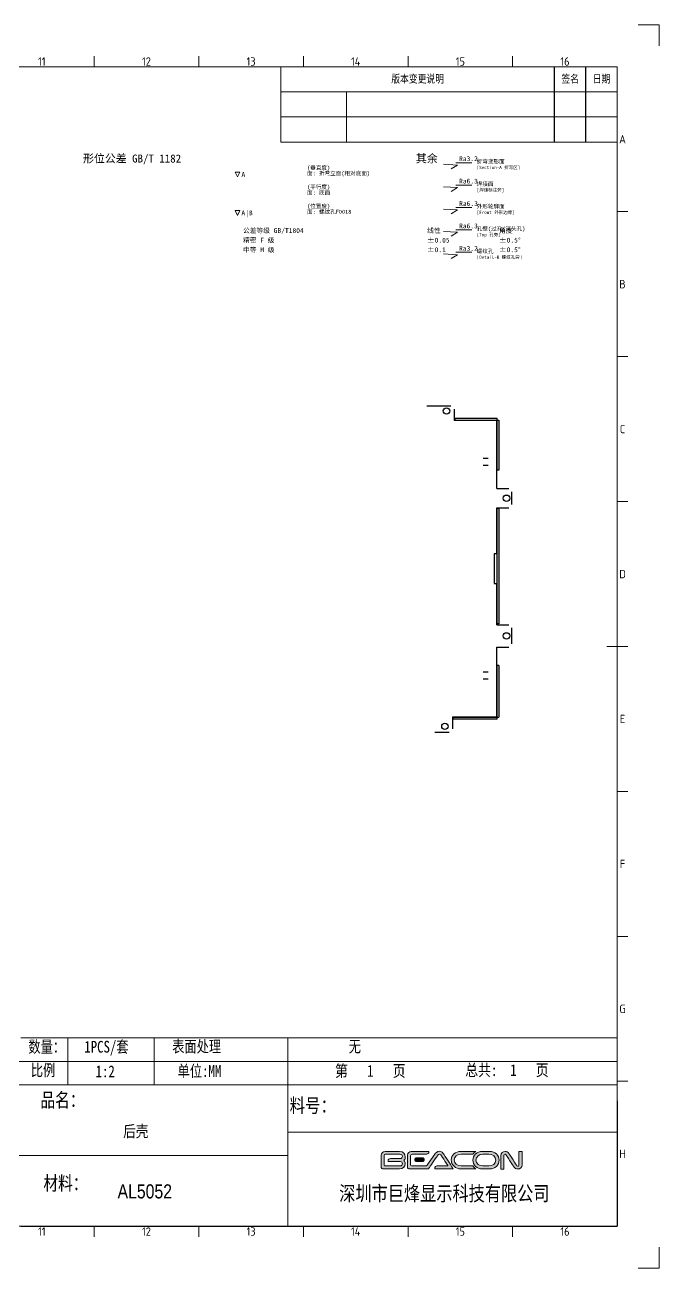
# Model space of a CAD drawing. Header units: metres. Extents: x 0 to 1100, y 0 to 777.
# Drawn here: x 703 to 1100, y 0 to 777 of the extents above; entities that cross this region are included whole.
import ezdxf
from ezdxf.enums import TextEntityAlignment as Align

# ---------------------------------------------------------------- set-up
doc = ezdxf.new("R2010")
doc.units = ezdxf.units.M
doc.layers.add('DIM', color=2, linetype='Continuous', lineweight=18)
doc.layers.add('TEXT', color=7, linetype='Continuous', lineweight=13)
for name, color, linetype in [('图框', 7, 'Continuous'), ('明细栏', 4, 'Continuous'), ('注释', 5, 'Continuous')]:
    doc.layers.add(name, color=color, linetype=linetype)
doc.styles.add('ISO Proportional', font='isocp.shx')
doc.styles.add('SimSun', font='simsun.ttc')
doc.styles.add('图框', font='complex.shx', dxfattribs={"width": 0.8})
doc.styles.add('字母和汉字', font='arial.ttf', dxfattribs={"width": 0.8})
doc.styles.add('汉字专用', font='txt', dxfattribs={"width": 0.8, "height": 2.5})

# ---------------------------------------------------------------- blocks, each defined once
blk = doc.blocks.new('A$C168412EF')
at = {"layer": 'DIM'}
h = blk.add_hatch(color=0, dxfattribs=at)
edge = h.paths.add_edge_path(flags=16)
edge.add_spline(control_points=[(826.73, 301.07), (826.73, 301.07), (823.74, 301.07), (823.74, 301.07), (823.63, 301.07), (823.52, 301.17), (823.52, 301.29), (823.52, 301.29), (823.52, 303.18), (823.52, 303.18), (823.52, 303.33), (823.67, 303.48), (823.81, 303.48), (823.81, 303.48), (826.73, 303.48), (826.73, 303.48), (827.05, 303.48), (827.23, 303.26), (827.23, 303.02), (827.23, 302.77), (827.03, 302.58), (826.85, 302.58), (826.85, 302.58), (824.77, 302.58), (824.77, 302.58), (824.51, 302.58), (824.3, 302.38), (824.3, 302.12), (824.3, 302.12), (824.3, 302.12), (824.3, 302.12), (824.3, 302.12), (824.3, 301.98), (824.3, 301.98), (824.3, 301.98), (826.78, 301.98), (826.78, 301.98), (827.04, 301.98), (827.24, 301.78), (827.24, 301.53), (827.24, 301.28), (827.07, 301.07), (826.73, 301.07)], knot_values=[0, 0, 0, 0, 1, 1, 1, 2, 2, 2, 3, 3, 3, 4, 4, 4, 5, 5, 5, 6, 6, 6, 7, 7, 7, 8, 8, 8, 9, 9, 9, 10, 10, 10, 11, 11, 11, 12, 12, 12, 13, 13, 13, 14, 14, 14, 14], degree=3, periodic=0)
edge = h.paths.add_edge_path()
edge.add_spline(control_points=[(827.8, 302.95), (827.8, 303.54), (827.47, 304.05), (826.66, 304.05), (826.66, 304.05), (823.7, 304.05), (823.7, 304.05), (823.27, 304.05), (822.93, 303.69), (822.92, 303.28), (822.92, 303.28), (822.92, 300.99), (822.92, 300.75), (822.92, 300.57), (823.06, 300.48), (823.19, 300.48), (823.28, 300.48), (826.66, 300.48), (826.66, 300.48), (827.28, 300.48), (827.8, 300.96), (827.8, 301.55), (827.8, 301.76), (827.73, 302.02), (827.56, 302.24), (827.8, 302.43), (827.8, 302.78), (827.8, 302.95)], knot_values=[0, 0, 0, 0, 1, 1, 1, 2, 2, 2, 3, 3, 3, 4, 4, 4, 5, 5, 5, 6, 6, 6, 7, 7, 7, 8, 8, 8, 9, 9, 9, 9], degree=3, periodic=0)
h = blk.add_hatch(color=0, dxfattribs=at)
edge = h.paths.add_edge_path()
edge.add_spline(control_points=[(834.79, 304.07), (834.26, 304.07), (833.98, 303.66), (833.95, 303.6), (833.91, 303.55), (832.16, 301.09), (832.16, 301.09), (832.16, 301.09), (829.12, 301.09), (829.12, 301.09), (828.99, 301.09), (828.9, 301.2), (828.9, 301.32), (828.9, 301.32), (828.9, 303.15), (828.9, 303.15), (828.9, 303.34), (829.05, 303.49), (829.23, 303.49), (829.23, 303.49), (832.21, 303.49), (832.21, 303.49), (832.45, 303.49), (832.64, 303.69), (832.65, 303.93), (832.65, 303.93), (832.65, 304.05), (832.65, 304.05), (832.65, 304.05), (829.03, 304.05), (829.03, 304.05), (828.63, 304.05), (828.31, 303.71), (828.3, 303.31), (828.3, 303.31), (828.3, 300.72), (828.3, 300.7), (828.3, 300.57), (828.43, 300.47), (828.56, 300.47), (828.56, 300.47), (832.45, 300.47), (832.45, 300.47), (832.61, 300.49), (832.62, 300.63), (832.93, 301.03), (832.93, 301.03), (834.42, 303.19), (834.46, 303.26), (834.5, 303.31), (834.65, 303.49), (834.82, 303.49), (834.93, 303.49), (835.01, 303.44), (835.09, 303.33), (835.38, 302.92), (836.53, 301.07), (836.53, 301.07), (836.53, 301.07), (834.27, 301.07), (834.27, 301.07), (834.09, 301.07), (833.85, 300.87), (833.85, 300.61), (833.85, 300.61), (833.85, 300.47), (833.85, 300.47), (833.85, 300.47), (837.63, 300.47), (837.63, 300.47), (837.63, 300.47), (835.83, 303.32), (835.5, 303.72), (835.33, 303.93), (835.12, 304.07), (834.79, 304.07)], knot_values=[0, 0, 0, 0, 1, 1, 1, 2, 2, 2, 3, 3, 3, 4, 4, 4, 5, 5, 5, 6, 6, 6, 7, 7, 7, 8, 8, 8, 9, 9, 9, 10, 10, 10, 11, 11, 11, 12, 12, 12, 13, 13, 13, 14, 14, 14, 15, 15, 15, 16, 16, 16, 17, 17, 17, 18, 18, 18, 19, 19, 19, 20, 20, 20, 21, 21, 21, 22, 22, 22, 23, 23, 23, 24, 24, 24, 25, 25, 25, 25], degree=3, periodic=0)
h = blk.add_hatch(color=4, dxfattribs=at)
edge = h.paths.add_edge_path()
edge.add_spline(control_points=[(831.67, 302.19), (831.67, 302.08), (831.58, 301.99), (831.47, 301.99), (831.47, 301.99), (829.96, 301.99), (829.96, 301.99), (829.85, 301.99), (829.76, 302.08), (829.76, 302.19), (829.76, 302.19), (829.76, 302.55), (829.76, 302.55), (829.76, 302.66), (829.85, 302.75), (829.96, 302.75), (829.96, 302.75), (831.47, 302.75), (831.47, 302.75), (831.58, 302.75), (831.67, 302.66), (831.67, 302.55), (831.67, 302.55), (831.67, 302.19), (831.67, 302.19)], knot_values=[0, 0, 0, 0, 1, 1, 1, 2, 2, 2, 3, 3, 3, 4, 4, 4, 5, 5, 5, 6, 6, 6, 7, 7, 7, 8, 8, 8, 8], degree=3, periodic=0)
h = blk.add_hatch(color=0, dxfattribs=at)
edge = h.paths.add_edge_path()
edge.add_spline(control_points=[(841.61, 301.08), (841.61, 301.08), (839.23, 301.08), (839.23, 301.08), (838.46, 301.08), (837.83, 301.58), (837.83, 302.3), (837.83, 303.02), (838.43, 303.49), (839.21, 303.49), (839.21, 303.49), (841.62, 303.49), (841.62, 303.49), (841.78, 303.71), (841.98, 303.89), (842.22, 304.05), (842.22, 304.05), (839.17, 304.05), (839.17, 304.05), (838.08, 304.05), (837.19, 303.32), (837.19, 302.3), (837.19, 301.29), (838.1, 300.48), (839.19, 300.48), (839.19, 300.48), (842.23, 300.48), (842.23, 300.48), (841.99, 300.63), (841.78, 300.86), (841.61, 301.08)], knot_values=[0, 0, 0, 0, 1, 1, 1, 2, 2, 2, 3, 3, 3, 4, 4, 4, 5, 5, 5, 6, 6, 6, 7, 7, 7, 8, 8, 8, 9, 9, 9, 10, 10, 10, 10], degree=3, periodic=0)
edge = h.paths.add_edge_path()
edge.add_spline(control_points=[(851.02, 304.05), (851.02, 304.05), (851.02, 301.25), (851.02, 301.25), (851.02, 301.04), (850.91, 301.01), (850.8, 301.01), (850.75, 301.01), (850.68, 301.04), (850.6, 301.12), (850.53, 301.21), (849.14, 303.39), (849.03, 303.55), (848.75, 303.99), (848.42, 304.05), (848.22, 304.05), (847.72, 304.05), (847.32, 303.67), (847.32, 303.23), (847.32, 303.23), (847.32, 300.45), (847.32, 300.45), (847.32, 300.45), (847.98, 300.45), (847.98, 300.45), (847.98, 300.45), (847.98, 303.3), (847.98, 303.3), (847.98, 303.43), (848.09, 303.49), (848.2, 303.49), (848.24, 303.49), (848.33, 303.48), (848.38, 303.4), (848.41, 303.35), (849.97, 300.93), (849.97, 300.93), (850.15, 300.65), (850.51, 300.46), (850.79, 300.46), (851.37, 300.46), (851.68, 300.81), (851.68, 301.26), (851.68, 301.26), (851.68, 304.05), (851.68, 304.05), (851.68, 304.05), (851.02, 304.05), (851.02, 304.05)], knot_values=[0, 0, 0, 0, 1, 1, 1, 2, 2, 2, 3, 3, 3, 4, 4, 4, 5, 5, 5, 6, 6, 6, 7, 7, 7, 8, 8, 8, 9, 9, 9, 10, 10, 10, 11, 11, 11, 12, 12, 12, 13, 13, 13, 14, 14, 14, 15, 15, 15, 16, 16, 16, 16], degree=3, periodic=0)
edge = h.paths.add_edge_path(flags=16)
edge.add_spline(control_points=[(844.87, 301.08), (844.87, 301.08), (843.69, 301.08), (843.69, 301.08), (842.9, 301.08), (842.26, 301.56), (842.26, 302.25), (842.26, 302.94), (842.9, 303.5), (843.69, 303.5), (843.69, 303.5), (844.87, 303.5), (844.87, 303.5), (845.67, 303.5), (846.31, 302.94), (846.31, 302.25), (846.31, 301.56), (845.67, 301.08), (844.87, 301.08)], knot_values=[0, 0, 0, 0, 1, 1, 1, 2, 2, 2, 3, 3, 3, 4, 4, 4, 5, 5, 5, 6, 6, 6, 6], degree=3, periodic=0)
edge = h.paths.add_edge_path()
edge.add_spline(control_points=[(845.06, 304.05), (845.06, 304.05), (843.55, 304.05), (843.55, 304.05), (842.49, 304.05), (841.62, 303.24), (841.62, 302.25), (841.62, 301.26), (842.49, 300.48), (843.55, 300.48), (843.55, 300.48), (845.06, 300.48), (845.06, 300.48), (846.12, 300.48), (846.98, 301.26), (846.98, 302.25), (846.98, 303.24), (846.12, 304.05), (845.06, 304.05)], knot_values=[0, 0, 0, 0, 1, 1, 1, 2, 2, 2, 3, 3, 3, 4, 4, 4, 5, 5, 5, 6, 6, 6, 6], degree=3, periodic=0)
at = {"layer": '注释', "lineweight": 0}
for points, knots in [([(827.8, 302.95), (827.8, 303.54), (827.47, 304.05), (826.66, 304.05), (826.66, 304.05), (823.7, 304.05), (823.7, 304.05), (823.27, 304.05), (822.93, 303.69), (822.92, 303.28), (822.92, 303.28), (822.92, 300.99), (822.92, 300.75), (822.92, 300.57), (823.06, 300.48), (823.19, 300.48), (823.28, 300.48), (826.66, 300.48), (826.66, 300.48), (827.28, 300.48), (827.8, 300.96), (827.8, 301.55), (827.8, 301.76), (827.73, 302.02), (827.56, 302.24), (827.8, 302.43), (827.8, 302.78), (827.8, 302.95)], [0, 0, 0, 0, 1, 1, 1, 2, 2, 2, 3, 3, 3, 4, 4, 4, 5, 5, 5, 6, 6, 6, 7, 7, 7, 8, 8, 8, 9, 9, 9, 9]), ([(826.73, 301.07), (826.73, 301.07), (823.74, 301.07), (823.74, 301.07), (823.63, 301.07), (823.52, 301.17), (823.52, 301.29), (823.52, 301.29), (823.52, 303.18), (823.52, 303.18), (823.52, 303.33), (823.67, 303.48), (823.81, 303.48), (823.81, 303.48), (826.73, 303.48), (826.73, 303.48), (827.05, 303.48), (827.23, 303.26), (827.23, 303.02), (827.23, 302.77), (827.03, 302.58), (826.85, 302.58), (826.85, 302.58), (824.77, 302.58), (824.77, 302.58), (824.51, 302.58), (824.3, 302.38), (824.3, 302.12), (824.3, 302.12), (824.3, 302.12), (824.3, 302.12), (824.3, 302.12), (824.3, 301.98), (824.3, 301.98), (824.3, 301.98), (826.78, 301.98), (826.78, 301.98), (827.04, 301.98), (827.24, 301.78), (827.24, 301.53), (827.24, 301.28), (827.07, 301.07), (826.73, 301.07)], [0, 0, 0, 0, 1, 1, 1, 2, 2, 2, 3, 3, 3, 4, 4, 4, 5, 5, 5, 6, 6, 6, 7, 7, 7, 8, 8, 8, 9, 9, 9, 10, 10, 10, 11, 11, 11, 12, 12, 12, 13, 13, 13, 14, 14, 14, 14]), ([(834.79, 304.07), (834.26, 304.07), (833.98, 303.66), (833.95, 303.6), (833.91, 303.55), (832.16, 301.09), (832.16, 301.09), (832.16, 301.09), (829.12, 301.09), (829.12, 301.09), (828.99, 301.09), (828.9, 301.2), (828.9, 301.32), (828.9, 301.32), (828.9, 303.15), (828.9, 303.15), (828.9, 303.34), (829.05, 303.49), (829.23, 303.49), (829.23, 303.49), (832.21, 303.49), (832.21, 303.49), (832.45, 303.49), (832.64, 303.69), (832.65, 303.93), (832.65, 303.93), (832.65, 304.05), (832.65, 304.05), (832.65, 304.05), (829.03, 304.05), (829.03, 304.05), (828.63, 304.05), (828.31, 303.71), (828.3, 303.31), (828.3, 303.31), (828.3, 300.72), (828.3, 300.7), (828.3, 300.57), (828.43, 300.47), (828.56, 300.47), (828.56, 300.47), (832.45, 300.47), (832.45, 300.47), (832.61, 300.49), (832.62, 300.63), (832.93, 301.03), (832.93, 301.03), (834.42, 303.19), (834.46, 303.26), (834.5, 303.31), (834.65, 303.49), (834.82, 303.49), (834.93, 303.49), (835.01, 303.44), (835.09, 303.33), (835.38, 302.92), (836.53, 301.07), (836.53, 301.07), (836.53, 301.07), (834.27, 301.07), (834.27, 301.07), (834.09, 301.07), (833.85, 300.87), (833.85, 300.61), (833.85, 300.61), (833.85, 300.47), (833.85, 300.47), (833.85, 300.47), (837.63, 300.47), (837.63, 300.47), (837.63, 300.47), (835.83, 303.32), (835.5, 303.72), (835.33, 303.93), (835.12, 304.07), (834.79, 304.07)], [0, 0, 0, 0, 1, 1, 1, 2, 2, 2, 3, 3, 3, 4, 4, 4, 5, 5, 5, 6, 6, 6, 7, 7, 7, 8, 8, 8, 9, 9, 9, 10, 10, 10, 11, 11, 11, 12, 12, 12, 13, 13, 13, 14, 14, 14, 15, 15, 15, 16, 16, 16, 17, 17, 17, 18, 18, 18, 19, 19, 19, 20, 20, 20, 21, 21, 21, 22, 22, 22, 23, 23, 23, 24, 24, 24, 25, 25, 25, 25]), ([(841.61, 301.08), (841.61, 301.08), (839.23, 301.08), (839.23, 301.08), (838.46, 301.08), (837.83, 301.58), (837.83, 302.3), (837.83, 303.02), (838.43, 303.49), (839.21, 303.49), (839.21, 303.49), (841.62, 303.49), (841.62, 303.49), (841.78, 303.71), (841.98, 303.89), (842.22, 304.05), (842.22, 304.05), (839.17, 304.05), (839.17, 304.05), (838.08, 304.05), (837.19, 303.32), (837.19, 302.3), (837.19, 301.29), (838.1, 300.48), (839.19, 300.48), (839.19, 300.48), (842.23, 300.48), (842.23, 300.48), (841.99, 300.63), (841.78, 300.86), (841.61, 301.08)], [0, 0, 0, 0, 1, 1, 1, 2, 2, 2, 3, 3, 3, 4, 4, 4, 5, 5, 5, 6, 6, 6, 7, 7, 7, 8, 8, 8, 9, 9, 9, 10, 10, 10, 10]), ([(845.06, 304.05), (845.06, 304.05), (843.55, 304.05), (843.55, 304.05), (842.49, 304.05), (841.62, 303.24), (841.62, 302.25), (841.62, 301.26), (842.49, 300.48), (843.55, 300.48), (843.55, 300.48), (845.06, 300.48), (845.06, 300.48), (846.12, 300.48), (846.98, 301.26), (846.98, 302.25), (846.98, 303.24), (846.12, 304.05), (845.06, 304.05)], [0, 0, 0, 0, 1, 1, 1, 2, 2, 2, 3, 3, 3, 4, 4, 4, 5, 5, 5, 6, 6, 6, 6]), ([(844.87, 301.08), (844.87, 301.08), (843.69, 301.08), (843.69, 301.08), (842.9, 301.08), (842.26, 301.56), (842.26, 302.25), (842.26, 302.94), (842.9, 303.5), (843.69, 303.5), (843.69, 303.5), (844.87, 303.5), (844.87, 303.5), (845.67, 303.5), (846.31, 302.94), (846.31, 302.25), (846.31, 301.56), (845.67, 301.08), (844.87, 301.08)], [0, 0, 0, 0, 1, 1, 1, 2, 2, 2, 3, 3, 3, 4, 4, 4, 5, 5, 5, 6, 6, 6, 6])]:
    blk.add_open_spline(points, degree=3, knots=knots, dxfattribs=at)
at = {"layer": '注释', "color": 4, "lineweight": 0}
blk.add_open_spline([(831.67, 302.19), (831.67, 302.08), (831.58, 301.99), (831.47, 301.99), (831.47, 301.99), (829.96, 301.99), (829.96, 301.99), (829.85, 301.99), (829.76, 302.08), (829.76, 302.19), (829.76, 302.19), (829.76, 302.55), (829.76, 302.55), (829.76, 302.66), (829.85, 302.75), (829.96, 302.75), (829.96, 302.75), (831.47, 302.75), (831.47, 302.75), (831.58, 302.75), (831.67, 302.66), (831.67, 302.55), (831.67, 302.55), (831.67, 302.19), (831.67, 302.19)], degree=3, knots=[0, 0, 0, 0, 1, 1, 1, 2, 2, 2, 3, 3, 3, 4, 4, 4, 5, 5, 5, 6, 6, 6, 7, 7, 7, 8, 8, 8, 8], dxfattribs=at)
at = {"layer": '注释', "color": 0, "lineweight": 0}
blk.add_open_spline([(851.02, 304.05), (851.02, 304.05), (851.02, 301.25), (851.02, 301.25), (851.02, 301.04), (850.91, 301.01), (850.8, 301.01), (850.75, 301.01), (850.68, 301.04), (850.6, 301.12), (850.53, 301.21), (849.14, 303.39), (849.03, 303.55), (848.75, 303.99), (848.42, 304.05), (848.22, 304.05), (847.72, 304.05), (847.32, 303.67), (847.32, 303.23), (847.32, 303.23), (847.32, 300.45), (847.32, 300.45), (847.32, 300.45), (847.98, 300.45), (847.98, 300.45), (847.98, 300.45), (847.98, 303.3), (847.98, 303.3), (847.98, 303.43), (848.09, 303.49), (848.2, 303.49), (848.24, 303.49), (848.33, 303.48), (848.38, 303.4), (848.41, 303.35), (849.97, 300.93), (849.97, 300.93), (850.15, 300.65), (850.51, 300.46), (850.79, 300.46), (851.37, 300.46), (851.68, 300.81), (851.68, 301.26), (851.68, 301.26), (851.68, 304.05), (851.68, 304.05), (851.68, 304.05), (851.02, 304.05), (851.02, 304.05)], degree=3, knots=[0, 0, 0, 0, 1, 1, 1, 2, 2, 2, 3, 3, 3, 4, 4, 4, 5, 5, 5, 6, 6, 6, 7, 7, 7, 8, 8, 8, 9, 9, 9, 10, 10, 10, 11, 11, 11, 12, 12, 12, 13, 13, 13, 14, 14, 14, 15, 15, 15, 16, 16, 16, 16], dxfattribs=at)
blk = doc.blocks.new('A$C7B1938C3')
at = {"xscale": 1.299999999999954, "yscale": 1.299999999999954, "zscale": 1.299999999999954}
blk.add_blockref('A$C168412EF', (-235.58, -90.89), dxfattribs=at)
at = {"insert": (823.06, 301.75), "char_height": 3.9352, "width": 72.8194, "attachment_point": 1, "style": '图框'}
blk.add_mtext('{\\fSimSun|b0|i0|c134|p2;       \\P深圳市巨烽显示科技有限公司}', dxfattribs=at)

msp = doc.modelspace()

# ---------------------------------------------------------------- linework, layer by layer
at = {"color": 7, "linetype": 'Continuous'}
for p, q in [((969.63, 538.61), (954.63, 538.61)), ((971.63, 536.61), (971.63, 529.61)), ((998.26, 529.61), (971.63, 529.61)), ((972.13, 531.01), (998.46, 531.01)), ((972.13, 531.01), (972.13, 529.81)), ((972.13, 529.81), (999.66, 529.81)), ((998.26, 487.01), (998.26, 529.61)), ((998.46, 498.51), (998.46, 531.01)), ((999.66, 529.81), (999.66, 498.51)), ((992.86, 505.76), (989.86, 505.76)), ((989.86, 501.76), (992.86, 501.76)), ((999.66, 498.51), (998.26, 498.51)), ((998.26, 487.01), (1005.76, 487.01)), ((1007.76, 477.01), (1007.76, 485.01)), ((998.26, 475.01), (1005.76, 475.01)), ((998.26, 446.26), (998.26, 475.01)), ((999.66, 474.51), (998.46, 474.51)), ((998.46, 402.51), (998.46, 474.51)), ((999.66, 474.51), (999.66, 402.51)), ((998.46, 446.26), (996.61, 446.26)), ((996.61, 446.26), (996.61, 427.76)), ((996.61, 427.76), (998.46, 427.76)), ((998.26, 402.01), (998.26, 427.76)), ((998.26, 402.01), (1005.76, 402.01)), ((999.66, 402.51), (998.46, 402.51)), ((1007.76, 390.01), (1007.76, 400.01)), ((998.26, 388.01), (1005.76, 388.01)), ((998.26, 344.41), (998.26, 388.01)), ((999.66, 376.51), (998.26, 376.51)), ((998.46, 343.01), (998.46, 376.51)), ((999.66, 376.51), (999.66, 344.21)), ((992.86, 372.26), (989.86, 372.26)), ((989.86, 368.26), (992.86, 368.26)), ((970.63, 344.41), (998.26, 344.41)), ((970.63, 344.41), (970.63, 336.91)), ((971.13, 344.21), (999.66, 344.21)), ((971.13, 343.01), (971.13, 344.21)), ((998.46, 343.01), (971.13, 343.01)), ((959.63, 334.91), (968.63, 334.91))]:
    msp.add_line(p, q, dxfattribs=at)
for centre in [(966.86, 535.51), (1004.36, 481.01), (1004.36, 395.01), (965.86, 338.51)]:
    msp.add_circle(centre, 2, dxfattribs=at)
at = {"layer": 'DIM'}
for p, q in [((834.73, 684.74), (837.73, 684.74)), ((834.73, 684.74), (836.23, 681.74)), ((837.73, 684.74), (836.23, 681.74)), ((834.73, 660.74), (837.73, 660.74)), ((834.73, 660.74), (836.23, 657.74)), ((837.73, 660.74), (836.23, 657.74))]:
    msp.add_line(p, q, dxfattribs=at)
at = {"layer": 'TEXT'}
for p, q in [((973.73, 689.14), (964.93, 689.62)), ((969.73, 686.74), (973.73, 689.14)), ((972.73, 690.64), (982.73, 690.64)), ((972.73, 676.64), (982.73, 676.64)), ((973.73, 675.14), (964.93, 675.62)), ((969.73, 672.74), (973.73, 675.14)), ((973.73, 661.14), (964.93, 661.62)), ((969.73, 658.74), (973.73, 661.14)), ((972.73, 662.64), (982.73, 662.64)), ((973.73, 647.14), (964.93, 647.62)), ((969.73, 644.74), (973.73, 647.14)), ((972.73, 648.64), (982.73, 648.64)), ((973.73, 633.14), (964.93, 633.62)), ((969.73, 630.74), (973.73, 633.14)), ((972.73, 634.64), (982.73, 634.64))]:
    msp.add_line(p, q, dxfattribs=at)
at = {"layer": '图框', "color": 7, "lineweight": 9}
for p, q in [((1099.73, 776.74), (1086.66, 776.74)), ((1099.73, 763.67), (1099.73, 776.74)), ((746.67, 750.59), (746.67, 757.13)), ((812.05, 750.59), (812.05, 757.13)), ((877.43, 750.59), (877.43, 757.13)), ((942.82, 750.59), (942.82, 757.13)), ((1008.2, 750.59), (1008.2, 757.13)), ((1073.58, 750.59), (26.15, 750.59)), ((1073.58, 26.15), (1073.58, 750.59)), ((1073.58, 660.04), (1080.12, 660.04)), ((1073.58, 569.48), (1080.12, 569.48)), ((1073.58, 478.93), (1080.12, 478.93)), ((1067.04, 388.37), (1080.12, 388.37)), ((1073.58, 297.82), (1080.12, 297.82)), ((1073.58, 207.26), (1080.12, 207.26)), ((1073.58, 130.76), (1073.58, 26.15)), ((1073.58, 130.76), (1073.58, 26.15)), ((1073.58, 116.71), (1080.12, 116.71)), ((26.15, 26.15), (1073.58, 26.15)), ((746.67, 19.61), (746.67, 26.15)), ((812.05, 19.61), (812.05, 26.15)), ((812.05, 26.15), (1073.58, 26.15)), ((812.05, 26.15), (1073.58, 26.15)), ((877.43, 19.61), (877.43, 26.15)), ((942.82, 19.61), (942.82, 26.15)), ((1008.2, 19.61), (1008.2, 26.15)), ((1099.73, 0), (1099.73, 13.08)), ((1099.73, 0), (1086.66, 0))]:
    msp.add_line(p, q, dxfattribs=at)
at = {"layer": '明细栏', "lineweight": 9}
for p, q in [((863.27, 750.59), (863.27, 703.52)), ((1073.58, 734.9), (863.27, 734.9)), ((904.4, 734.9), (904.4, 703.52)), ((1073.58, 719.21), (863.27, 719.21)), ((1073.58, 703.52), (863.27, 703.52)), ((700.9, 143.84), (1073.58, 143.84)), ((730.32, 143.84), (730.32, 114.42)), ((784.26, 143.84), (784.26, 114.42)), ((867.63, 143.84), (867.63, 114.42)), ((514.56, 129.13), (1073.58, 129.13)), ((661.67, 114.42), (1073.58, 114.42)), ((867.63, 114.42), (867.63, 26.15)), ((867.63, 85), (1073.58, 85)), ((661.67, 70.29), (867.63, 70.29))]:
    msp.add_line(p, q, dxfattribs=at)
at = {"layer": '明细栏'}
for p, q in [((1034.35, 703.52), (1034.35, 750.59)), ((1053.97, 703.52), (1053.97, 750.59)), ((1073.58, 104.61), (1073.58, 26.15)), ((700.9, 26.15), (1073.58, 26.15))]:
    msp.add_line(p, q, dxfattribs=at)

# ---------------------------------------------------------------- block references
at = {"layer": '注释', "xscale": 2.353769468516475, "yscale": 2.353769468509597, "zscale": 2.353769468509459}
msp.add_blockref('A$C7B1938C3', (-1037.45, -643.5), dxfattribs=at)

# ---------------------------------------------------------------- texts
at = {"layer": 'DIM', "style": 'SimSun'}
for s, p in [('A', (838.73, 681.74)), ('A|B', (838.73, 657.74))]:
    msp.add_text(s, height=3, dxfattribs=at).set_placement(p)
at = {"layer": 'TEXT', "style": 'SimSun'}
for s, height, p in [('形位公差 GB/T 1182', 5, (739.73, 690.74)), ('其余', 5, (947.73, 690.74)), ('Ra3.2', 3, (974.73, 691.64)), ('折弯变形面', 2.5, (985.73, 690.14)), ('面: 折弯立面(相对底面)', 2.5, (879.73, 682.74)), ('(垂直度)', 2.5, (879.73, 686.24)), ('[Section-A 折弯区]', 2, (985.73, 686.64)), ('(平行度)', 2.5, (879.73, 674.24)), ('Ra6.3', 3, (974.73, 677.64)), ('焊接面', 2.5, (985.73, 676.14)), ('面: 底面', 2.5, (879.73, 670.74)), ('[焊缝标注旁]', 2, (985.73, 672.64)), ('面: 螺纹孔F0018', 2.5, (879.73, 658.74)), ('(位置度)', 2.5, (879.73, 662.24)), ('Ra6.3', 3, (974.73, 663.64)), ('外形轮廓面', 2.5, (985.73, 662.14)), ('[Front 外形边缘]', 2, (985.73, 658.64)), ('Ra6.3', 3, (974.73, 649.64)), ('公差等级 GB/T1804', 3, (839.73, 646.74)), ('线性', 3, (954.73, 646.74)), ('孔壁(过孔/沉头孔)', 2.5, (985.73, 648.14)), ('[Top 孔旁]', 2, (985.73, 644.64)), ('角度', 3, (999.73, 646.74)), ('精密 F 级', 3, (839.73, 640.74)), ('中等 M 级', 3, (839.73, 634.74)), ('±0.05', 3, (954.73, 640.74)), ('±0.1', 3, (954.73, 634.74)), ('Ra3.2', 3, (974.73, 635.64)), ('螺纹孔', 2.5, (985.73, 634.14)), ('±0.5°', 3, (999.73, 640.74)), ('±0.5°', 3, (999.73, 634.74)), ('[Detail-B 螺纹孔旁]', 2, (985.73, 630.64))]:
    msp.add_text(s, height=height, dxfattribs=at).set_placement(p)
at = {"layer": '图框', "color": 7, "lineweight": 9, "style": 'ISO Proportional'}
for s, height, p in [('11', 5.231, (713.98, 753.86)), ('12', 5.231, (779.36, 753.86)), ('13', 5.231, (844.74, 753.86)), ('14', 5.231, (910.12, 753.86)), ('15', 5.231, (975.51, 753.86)), ('16', 5.231, (1040.89, 753.86)), ('A', 5.23, (1076.85, 705.31)), ('B', 5.23, (1076.85, 614.76)), ('C', 5.23, (1076.85, 524.2)), ('D', 5.23, (1076.85, 433.65)), ('E', 5.23, (1076.85, 343.09)), ('F', 5.23, (1076.85, 252.54)), ('G', 5.23, (1076.85, 161.99)), ('H', 5.23, (1076.85, 71.43)), ('11', 5.231, (713.98, 22.88)), ('12', 5.231, (779.36, 22.88)), ('13', 5.231, (844.74, 22.88)), ('14', 5.231, (910.12, 22.88)), ('15', 5.231, (975.51, 22.88)), ('16', 5.231, (1040.89, 22.88))]:
    msp.add_text(s, height=height, dxfattribs=at).set_placement(p, align=Align.MIDDLE)
at = {"layer": '注释', "char_height": 4.904, "attachment_point": 5, "style": '汉字专用'}
for s, insert, width in [('版本变更说明', (948.81, 742.75), 171.0803), ('签名', (1044.16, 742.75), 19.6147), ('日期', (1063.77, 742.75), 19.6147)]:
    msp.add_mtext(s, dxfattribs=dict(at, insert=insert, width=width))
at = {"layer": '注释', "lineweight": -3, "attachment_point": 1}
for s, insert, char_height, width, style in [('数量：   1PCS/套', (705.58, 141.98), 7.3555, 150.4086, '汉字专用'), ('{\\C256;表面处理}', (795.45, 142.2), 7.3555, 150.4086, '汉字专用'), ('无', (905.79, 142.2), 7.36, 150.4086, '汉字专用'), ('比例', (707.1, 127.38), 7.356, 150.4086, '汉字专用'), ('1:2', (747.6, 126.61), 7.356, 150.4086, '汉字专用'), ('单位:MM', (798.81, 126.84), 7.356, 150.4086, '汉字专用'), ('{\\fSimSun|b0|i0|c134|p54;第   1   页}', (897.21, 126.93), 7.3555, 150.4086, '汉字专用'), ('{\\fSimSun|b0|i0|c134|p54;总共:  1   页}', (978.6, 127.39), 7.3555, 150.4086, '汉字专用'), ('品名：', (713.11, 109.44), 8.827, 75.8258, '汉字专用'), ('{\\fSimSun|b0|i0|c134|p54;料号：}', (868.86, 105.99), 8.8266, 55.1757, '汉字专用'), ('后壳', (764.84, 89.1), 7.208, 116.7131, '字母和汉字'), ('材料：', (714.97, 57.45), 8.827, 41.5777, '汉字专用'), ('AL5052', (761.32, 52.37), 8.827, 121.9376, '字母和汉字')]:
    msp.add_mtext(s, dxfattribs=dict(at, insert=insert, char_height=char_height, width=width, style=style))

doc.saveas('drawing.dxf')
